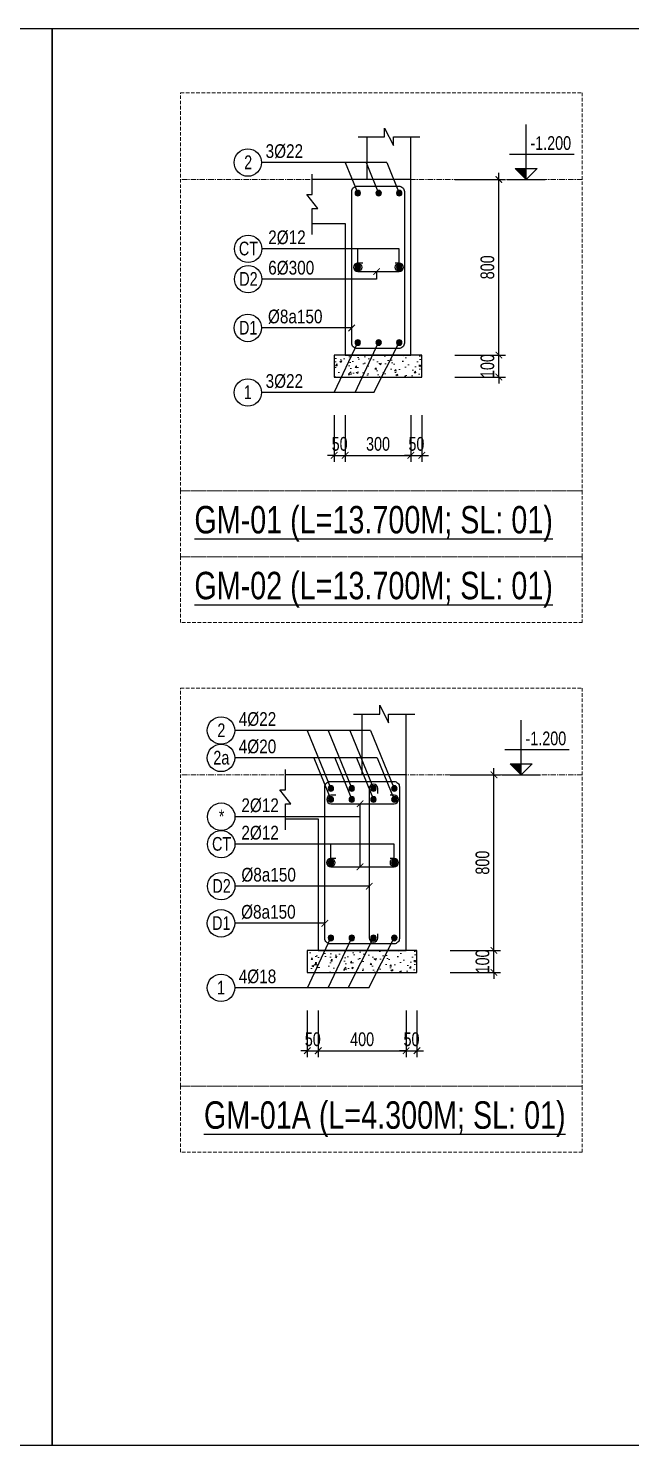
# Model space of a CAD drawing. Extents: x -165145 to 691808, y -202842 to 311040.
# Drawn here: x 305996 to 308742, y 62514 to 68972 of the extents above; entities that cross this region are included whole.
import ezdxf
from ezdxf.enums import TextEntityAlignment as Align

# ---------------------------------------------------------------- set-up
doc = ezdxf.new("R2010")
doc.units = 0
doc.header["$LTSCALE"] = 10
doc.header["$MEASUREMENT"] = 0
doc.linetypes.add('CENTER', pattern=[2, 1.25, -0.25, 0.25, -0.25])
doc.linetypes.add('HIDDEN', pattern=[2.3807, 1.587, -0.7937])
doc.layers.get('0').update_dxf_attribs({"linetype": 'CONTINUOUS'})
doc.layers.get('Defpoints').update_dxf_attribs({"color": 5, "linetype": 'CONTINUOUS'})
for name, color, linetype in [('GE_KC_BORDER', 7, 'CONTINUOUS'), ('GE_KC_CHI', 1, 'CONTINUOUS'), ('GE_KC_SNODE', 6, 'CONTINUOUS'), ('GE_KC_STEEL', 6, 'CONTINUOUS'), ('GE_KC_TEXT_BIG', 4, 'CONTINUOUS'), ('KCS_CHI', 1, 'CONTINUOUS'), ('KCS_HATCH', 201, 'CONTINUOUS')]:
    doc.layers.add(name, color=color, linetype=linetype)
for name, color, linetype, lineweight in [('GE_KC_DIM', 1, 'CONTINUOUS', 20), ('GE_KC_HATCH', 250, 'CONTINUOUS', 20), ('GE_KC_NETKHUAT', 9, 'HIDDEN', 20), ('GE_KC_TEXT', 4, 'CONTINUOUS', 20), ('GE_KC_TRUC', 5, 'CENTER', 20)]:
    doc.layers.add(name, color=color, linetype=linetype, lineweight=lineweight)
doc.styles.add('GE_KC-Arial', font='arial.ttf', dxfattribs={"width": 0.75})
doc.styles.add('GE_KC_BIGTEXT', font='arial.ttf', dxfattribs={"width": 0.75})
doc.styles.add('GE_KC_TEXT', font='arial.ttf', dxfattribs={"width": 0.8})
doc.dimstyles.new('GE_KC_DIM25', dxfattribs={"dimscale": 25, "dimtxt": 2.5, "dimasz": 1.2, "dimexe": 1.2, "dimexo": 0, "dimgap": 0.8, "dimtad": 1, "dimdec": 0, "dimzin": 1, "dimdsep": 46, "dimtxsty": 'GE_KC-Arial', "dimblk": 'ARCHTICK', "dimcen": 1.2, "dimdle": 1.2, "dimclrd": 1, "dimclre": 1, "dimclrt": 4, "dimadec": 0, "dimazin": 0, "dimtfac": 1, "dimtdec": 0, "dimtix": 1, "dimtmove": 2, "dimatfit": 3, "dimfxl": 0.15, "dimtvp": 0.833333, "dimtolj": 1, "dimtzin": 0, "dimarcsym": 0})
doc.dimstyles.new('GE_KC_DIM30', dxfattribs={"dimscale": 30, "dimtxt": 2, "dimasz": 1.2, "dimexe": 1.2, "dimexo": 0, "dimgap": 0.8, "dimtad": 1, "dimdec": 0, "dimzin": 1, "dimdsep": 46, "dimtxsty": 'GE_KC-Arial', "dimblk": 'ARCHTICK', "dimcen": 1.2, "dimdle": 1.2, "dimclrd": 1, "dimclre": 1, "dimclrt": 4, "dimadec": 0, "dimazin": 0, "dimtfac": 1, "dimtdec": 0, "dimtix": 1, "dimtmove": 2, "dimatfit": 3, "dimfxl": 0.15, "dimtvp": 0.833333, "dimtolj": 1, "dimtzin": 0, "dimarcsym": 0})

# ---------------------------------------------------------------- blocks, each defined once
blk = doc.blocks.new('_ArchTick')
at = {"color": 0, "linetype": 'ByBlock', "const_width": 0.15}
blk.add_lwpolyline([(-0.5, -0.5), (0.5, 0.5)], dxfattribs=at)
blk = doc.blocks.new('*D1775')
at = {"layer": 'Defpoints', "color": 0, "transparency": 16777216}
for p in [(307317.9, 64496.5), (307717.9, 64496.5), (307717.9, 64313.8)]:
    blk.add_point(p, dxfattribs=at)
at = {"layer": 'GE_KC_DIM', "color": 1, "lineweight": -2, "transparency": 16777216}
for p, q in [((307317.9, 64496.5), (307317.9, 64283.8)), ((307717.9, 64496.5), (307717.9, 64283.8)), ((307287.9, 64313.8), (307747.9, 64313.8))]:
    blk.add_line(p, q, dxfattribs=at)
at = {"layer": 'GE_KC_DIM', "color": 1, "lineweight": -2, "transparency": 16777216, "xscale": 30, "yscale": 30, "zscale": 30, "rotation": 180}
blk.add_blockref('_ArchTick', (307317.9, 64313.8), dxfattribs=at)
at = {"layer": 'GE_KC_DIM', "color": 1, "lineweight": -2, "transparency": 16777216, "xscale": 30, "yscale": 30, "zscale": 30}
blk.add_blockref('_ArchTick', (307717.9, 64313.8), dxfattribs=at)
at = {"layer": 'GE_KC_DIM', "color": 4, "transparency": 16777216, "insert": (307517.9, 64365.7), "char_height": 62.5, "attachment_point": 5, "style": 'GE_KC-Arial'}
blk.add_mtext('\\A1;400', dxfattribs=at)
blk = doc.blocks.new('*D1776')
at = {"layer": 'Defpoints', "color": 0, "transparency": 16777216}
for p in [(307918.6, 64770.5), (308118.6, 64770.5), (307918.6, 64670.5)]:
    blk.add_point(p, dxfattribs=at)
at = {"layer": 'GE_KC_DIM', "color": 1, "lineweight": -2, "transparency": 16777216}
for p, q in [((307918.6, 64770.5), (308148.6, 64770.5)), ((308118.6, 64770.5), (308118.6, 64800.5)), ((308118.6, 64670.5), (308118.6, 64770.5)), ((307918.6, 64670.5), (308148.6, 64670.5)), ((308118.6, 64670.5), (308118.6, 64640.5))]:
    blk.add_line(p, q, dxfattribs=at)
at = {"layer": 'GE_KC_DIM', "color": 1, "lineweight": -2, "transparency": 16777216, "xscale": 30, "yscale": 30, "zscale": 30}
for p, rotation in [((308118.6, 64770.5), 270), ((308118.6, 64670.5), 90)]:
    blk.add_blockref('_ArchTick', p, dxfattribs=dict(at, rotation=rotation))
at = {"layer": 'GE_KC_DIM', "color": 4, "transparency": 16777216, "insert": (308066.7, 64720.5), "char_height": 62.5, "attachment_point": 5, "rotation": 90, "style": 'GE_KC-Arial'}
blk.add_mtext('\\A1;100', dxfattribs=at)
blk = doc.blocks.new('*D1777')
at = {"layer": 'Defpoints', "color": 0, "transparency": 16777216}
for p in [(307918.6, 65570.5), (308118.6, 65570.5), (307918.6, 64770.5)]:
    blk.add_point(p, dxfattribs=at)
at = {"layer": 'GE_KC_DIM', "color": 1, "lineweight": -2, "transparency": 16777216}
for p, q in [((307918.6, 65570.5), (308148.6, 65570.5)), ((308118.6, 64740.5), (308118.6, 65600.5)), ((307918.6, 64770.5), (308148.6, 64770.5))]:
    blk.add_line(p, q, dxfattribs=at)
at = {"layer": 'GE_KC_DIM', "color": 1, "lineweight": -2, "transparency": 16777216, "xscale": 30, "yscale": 30, "zscale": 30}
for p, rotation in [((308118.6, 65570.5), 90), ((308118.6, 64770.5), 270)]:
    blk.add_blockref('_ArchTick', p, dxfattribs=dict(at, rotation=rotation))
at = {"layer": 'GE_KC_DIM', "color": 4, "transparency": 16777216, "insert": (308066.7, 65170.5), "char_height": 62.5, "attachment_point": 5, "rotation": 90, "style": 'GE_KC-Arial'}
blk.add_mtext('\\A1;800', dxfattribs=at)
blk = doc.blocks.new('COS_CD')
at = {"layer": 'KCS_HATCH'}
blk.add_hatch(color=256, dxfattribs=at).paths.add_polyline_path([(37.5, 50), (87.5, 0), (87.5, 50)])
at = {"layer": 'KCS_CHI'}
for p, q in [((0, 0), (175, 0)), ((37.5, 50), (137.5, 50)), ((87.5, 0), (37.5, 50)), ((87.5, 0), (87.5, 50)), ((87.5, 0), (137.5, 50))]:
    blk.add_line(p, q, dxfattribs=at)
blk = doc.blocks.new('GE_KC_SNODE_ L1')
at = {"layer": 'GE_KC_SNODE'}
blk.add_hatch(color=0, dxfattribs=at).paths.add_polyline_path([(12.5, 0, 1), (-12.5, 0, 1)])
at = {"layer": 'GE_KC_SNODE', "color": 0}
blk.add_circle((0, 0), 12.5, dxfattribs=at)
blk = doc.blocks.new('*D1778')
at = {"layer": 'Defpoints', "color": 0, "transparency": 16777216}
for p in [(307717.9, 64496.5), (307767.9, 64496.5), (307767.9, 64313.8)]:
    blk.add_point(p, dxfattribs=at)
at = {"layer": 'GE_KC_DIM', "color": 1, "lineweight": -2, "transparency": 16777216}
for p, q in [((307717.9, 64496.5), (307717.9, 64283.8)), ((307767.9, 64496.5), (307767.9, 64283.8)), ((307717.9, 64313.8), (307687.9, 64313.8)), ((307717.9, 64313.8), (307767.9, 64313.8)), ((307767.9, 64313.8), (307797.9, 64313.8))]:
    blk.add_line(p, q, dxfattribs=at)
at = {"layer": 'GE_KC_DIM', "color": 1, "lineweight": -2, "transparency": 16777216, "xscale": 30, "yscale": 30, "zscale": 30}
blk.add_blockref('_ArchTick', (307717.9, 64313.8), dxfattribs=at)
at = {"layer": 'GE_KC_DIM', "color": 1, "lineweight": -2, "transparency": 16777216, "xscale": 30, "yscale": 30, "zscale": 30, "rotation": 180}
blk.add_blockref('_ArchTick', (307767.9, 64313.8), dxfattribs=at)
at = {"layer": 'GE_KC_DIM', "color": 4, "transparency": 16777216, "insert": (307742.9, 64365.7), "char_height": 62.5, "attachment_point": 5, "style": 'GE_KC-Arial'}
blk.add_mtext('\\A1;50', dxfattribs=at)
blk = doc.blocks.new('*D1779')
at = {"layer": 'Defpoints', "color": 0, "transparency": 16777216}
for p in [(307267.9, 64496.5), (307317.9, 64496.5), (307317.9, 64313.8)]:
    blk.add_point(p, dxfattribs=at)
at = {"layer": 'GE_KC_DIM', "color": 1, "lineweight": -2, "transparency": 16777216}
for p, q in [((307267.9, 64496.5), (307267.9, 64283.8)), ((307317.9, 64496.5), (307317.9, 64283.8)), ((307267.9, 64313.8), (307237.9, 64313.8)), ((307267.9, 64313.8), (307317.9, 64313.8)), ((307317.9, 64313.8), (307347.9, 64313.8))]:
    blk.add_line(p, q, dxfattribs=at)
at = {"layer": 'GE_KC_DIM', "color": 1, "lineweight": -2, "transparency": 16777216, "xscale": 30, "yscale": 30, "zscale": 30}
blk.add_blockref('_ArchTick', (307267.9, 64313.8), dxfattribs=at)
at = {"layer": 'GE_KC_DIM', "color": 1, "lineweight": -2, "transparency": 16777216, "xscale": 30, "yscale": 30, "zscale": 30, "rotation": 180}
blk.add_blockref('_ArchTick', (307317.9, 64313.8), dxfattribs=at)
at = {"layer": 'GE_KC_DIM', "color": 4, "transparency": 16777216, "insert": (307292.9, 64365.7), "char_height": 62.5, "attachment_point": 5, "style": 'GE_KC-Arial'}
blk.add_mtext('\\A1;50', dxfattribs=at)
blk = doc.blocks.new('*D1792')
at = {"layer": 'Defpoints', "color": 0, "transparency": 16777216}
for p in [(307440.3, 67209.1), (307740.3, 67209.1), (307740.3, 67026.3)]:
    blk.add_point(p, dxfattribs=at)
at = {"layer": 'GE_KC_DIM', "color": 1, "lineweight": -2, "transparency": 16777216}
for p, q in [((307440.3, 67209.1), (307440.3, 66996.3)), ((307740.3, 67209.1), (307740.3, 66996.3)), ((307410.3, 67026.3), (307770.3, 67026.3))]:
    blk.add_line(p, q, dxfattribs=at)
at = {"layer": 'GE_KC_DIM', "color": 1, "lineweight": -2, "transparency": 16777216, "xscale": 30, "yscale": 30, "zscale": 30, "rotation": 180}
blk.add_blockref('_ArchTick', (307440.3, 67026.3), dxfattribs=at)
at = {"layer": 'GE_KC_DIM', "color": 1, "lineweight": -2, "transparency": 16777216, "xscale": 30, "yscale": 30, "zscale": 30}
blk.add_blockref('_ArchTick', (307740.3, 67026.3), dxfattribs=at)
at = {"layer": 'GE_KC_DIM', "color": 4, "transparency": 16777216, "insert": (307590.3, 67078.2), "char_height": 62.5, "attachment_point": 5, "style": 'GE_KC-Arial'}
blk.add_mtext('\\A1;300', dxfattribs=at)
blk = doc.blocks.new('*D1793')
at = {"layer": 'Defpoints', "color": 0, "transparency": 16777216}
for p in [(307941, 67483), (308141, 67483), (307941, 67383)]:
    blk.add_point(p, dxfattribs=at)
at = {"layer": 'GE_KC_DIM', "color": 1, "lineweight": -2, "transparency": 16777216}
for p, q in [((307941, 67483), (308171, 67483)), ((308141, 67483), (308141, 67513)), ((308141, 67383), (308141, 67483)), ((307941, 67383), (308171, 67383)), ((308141, 67383), (308141, 67353))]:
    blk.add_line(p, q, dxfattribs=at)
at = {"layer": 'GE_KC_DIM', "color": 1, "lineweight": -2, "transparency": 16777216, "xscale": 30, "yscale": 30, "zscale": 30}
for p, rotation in [((308141, 67483), 270), ((308141, 67383), 90)]:
    blk.add_blockref('_ArchTick', p, dxfattribs=dict(at, rotation=rotation))
at = {"layer": 'GE_KC_DIM', "color": 4, "transparency": 16777216, "insert": (308089.1, 67433), "char_height": 62.5, "attachment_point": 5, "rotation": 90, "style": 'GE_KC-Arial'}
blk.add_mtext('\\A1;100', dxfattribs=at)
blk = doc.blocks.new('*D1794')
at = {"layer": 'Defpoints', "color": 0, "transparency": 16777216}
for p in [(307941, 68283), (308141, 68283), (307941, 67483)]:
    blk.add_point(p, dxfattribs=at)
at = {"layer": 'GE_KC_DIM', "color": 1, "lineweight": -2, "transparency": 16777216}
for p, q in [((307941, 68283), (308171, 68283)), ((308141, 67453), (308141, 68313)), ((307941, 67483), (308171, 67483))]:
    blk.add_line(p, q, dxfattribs=at)
at = {"layer": 'GE_KC_DIM', "color": 1, "lineweight": -2, "transparency": 16777216, "xscale": 30, "yscale": 30, "zscale": 30}
for p, rotation in [((308141, 68283), 90), ((308141, 67483), 270)]:
    blk.add_blockref('_ArchTick', p, dxfattribs=dict(at, rotation=rotation))
at = {"layer": 'GE_KC_DIM', "color": 4, "transparency": 16777216, "insert": (308089.1, 67883), "char_height": 62.5, "attachment_point": 5, "rotation": 90, "style": 'GE_KC-Arial'}
blk.add_mtext('\\A1;800', dxfattribs=at)
blk = doc.blocks.new('*D1795')
at = {"layer": 'Defpoints', "color": 0, "transparency": 16777216}
for p in [(307740.3, 67209.1), (307790.3, 67209.1), (307790.3, 67026.3)]:
    blk.add_point(p, dxfattribs=at)
at = {"layer": 'GE_KC_DIM', "color": 1, "lineweight": -2, "transparency": 16777216}
for p, q in [((307740.3, 67209.1), (307740.3, 66996.3)), ((307790.3, 67209.1), (307790.3, 66996.3)), ((307740.3, 67026.3), (307710.3, 67026.3)), ((307740.3, 67026.3), (307790.3, 67026.3)), ((307790.3, 67026.3), (307820.3, 67026.3))]:
    blk.add_line(p, q, dxfattribs=at)
at = {"layer": 'GE_KC_DIM', "color": 1, "lineweight": -2, "transparency": 16777216, "xscale": 30, "yscale": 30, "zscale": 30}
blk.add_blockref('_ArchTick', (307740.3, 67026.3), dxfattribs=at)
at = {"layer": 'GE_KC_DIM', "color": 1, "lineweight": -2, "transparency": 16777216, "xscale": 30, "yscale": 30, "zscale": 30, "rotation": 180}
blk.add_blockref('_ArchTick', (307790.3, 67026.3), dxfattribs=at)
at = {"layer": 'GE_KC_DIM', "color": 4, "transparency": 16777216, "insert": (307765.3, 67078.2), "char_height": 62.5, "attachment_point": 5, "style": 'GE_KC-Arial'}
blk.add_mtext('\\A1;50', dxfattribs=at)
blk = doc.blocks.new('*D1796')
at = {"layer": 'Defpoints', "color": 0, "transparency": 16777216}
for p in [(307390.3, 67209.1), (307440.3, 67209.1), (307440.3, 67026.3)]:
    blk.add_point(p, dxfattribs=at)
at = {"layer": 'GE_KC_DIM', "color": 1, "lineweight": -2, "transparency": 16777216}
for p, q in [((307390.3, 67209.1), (307390.3, 66996.3)), ((307440.3, 67209.1), (307440.3, 66996.3)), ((307390.3, 67026.3), (307360.3, 67026.3)), ((307390.3, 67026.3), (307440.3, 67026.3)), ((307440.3, 67026.3), (307470.3, 67026.3))]:
    blk.add_line(p, q, dxfattribs=at)
at = {"layer": 'GE_KC_DIM', "color": 1, "lineweight": -2, "transparency": 16777216, "xscale": 30, "yscale": 30, "zscale": 30}
blk.add_blockref('_ArchTick', (307390.3, 67026.3), dxfattribs=at)
at = {"layer": 'GE_KC_DIM', "color": 1, "lineweight": -2, "transparency": 16777216, "xscale": 30, "yscale": 30, "zscale": 30, "rotation": 180}
blk.add_blockref('_ArchTick', (307440.3, 67026.3), dxfattribs=at)
at = {"layer": 'GE_KC_DIM', "color": 4, "transparency": 16777216, "insert": (307415.3, 67078.2), "char_height": 62.5, "attachment_point": 5, "style": 'GE_KC-Arial'}
blk.add_mtext('\\A1;50', dxfattribs=at)

msp = doc.modelspace()

# ---------------------------------------------------------------- hatches: boundary and pattern name
at = {"layer": 'GE_KC_HATCH'}
h = msp.add_hatch(dxfattribs=at)
h.set_pattern_fill('AR-CONC', color=256, scale=12.5)
h.set_pattern_definition([(50, (307440.256, 68633), (89.6575, -7.844), [9.375, -103.125]), (355, (307440.26, 68633), (-17.344, 94.024), [7.5, -82.5]), (100.4514, (307447.73, 68632.35), (72.3136, 86.18), [7.9675, -87.643]), (46.184, (307440.26, 68658), (133.405, -20.69), [14.062, -154.687]), (96.636, (307451.37, 68656.28), (116.833, 121.765), [11.951, -131.464]), (351.184, (307440.26, 68658), (116.833, 121.765), [11.25, -123.75]), (21, (307452.756, 68651.75), (74.6134, -50.3274), [9.375, -103.125]), (326, (307452.76, 68651.75), (30.4144, 90.644), [7.5, -82.5]), (71.4514, (307458.97, 68647.56), (105.028, 40.3164), [7.9675, -87.643]), (37.5, (307440.256, 68633.002), (1.52, 41.6117), [0, -81.5, 0, -83.75, 0, -82.8125]), (7.5, (307440.256, 68633.002), (32.8837, 49.3015), [0, -47.75, 0, -79.625, 0, -31.5625]), (327.5, (307412.38, 68633.002), (66.7278, -2.8194), [0, -31.25, 0, -97.5, 0, -129.375]), (317.5, (307399.88, 68633), (72.8983, 12.513), [0, -40.625, 0, -64.75, 0, -91.875])])
h.paths.add_polyline_path([(307790.25586, 67383.00233), (307790.25586, 67483.00233), (307390.25586, 67483.00233), (307390.25586, 67383.00233)])
h = msp.add_hatch(dxfattribs=at)
h.set_pattern_fill('AR-CONC', color=256, scale=12.5)
h.set_pattern_definition([(50, (307417.87, 65920.466), (89.6575, -7.844), [9.375, -103.125]), (355, (307417.87, 65920.47), (-17.344, 94.024), [7.5, -82.5]), (100.4514, (307425.345, 65919.81), (72.3136, 86.18), [7.9675, -87.643]), (46.184, (307417.87, 65945.47), (133.405, -20.69), [14.062, -154.687]), (96.636, (307428.99, 65943.74), (116.833, 121.765), [11.951, -131.464]), (351.184, (307417.87, 65945.47), (116.833, 121.765), [11.25, -123.75]), (21, (307430.37, 65939.216), (74.6134, -50.3274), [9.375, -103.125]), (326, (307430.37, 65939.22), (30.4144, 90.644), [7.5, -82.5]), (71.4514, (307436.59, 65935.02), (105.028, 40.3164), [7.9675, -87.643]), (37.5, (307417.874, 65920.466), (1.52, 41.6117), [0, -81.5, 0, -83.75, 0, -82.8125]), (7.5, (307417.874, 65920.466), (32.8837, 49.3015), [0, -47.75, 0, -79.625, 0, -31.5625]), (327.5, (307390, 65920.466), (66.7278, -2.8194), [0, -31.25, 0, -97.5, 0, -129.375]), (317.5, (307377.5, 65920.466), (72.8983, 12.513), [0, -40.625, 0, -64.75, 0, -91.875])])
h.paths.add_polyline_path([(307767.87352, 64670.46561), (307767.87352, 64770.46561), (307267.87352, 64770.46561), (307267.87352, 64670.46561)])

# ---------------------------------------------------------------- linework, layer by layer
at = {"layer": 'Defpoints'}
for points in [[(298342.12104, 68971.82784), (306104.62104, 68971.82784), (306104.62104, 62514.32784), (298342.12104, 62514.32784)], [(306104.62104, 68971.82784), (313867.12104, 68971.82784), (313867.12104, 62514.32784), (306104.62104, 62514.32784)]]:
    msp.add_lwpolyline(points, close=True, dxfattribs=at)
at = {"layer": 'GE_KC_BORDER', "color": 1}
for p, q in [((307540.25586, 68283.00233), (307540.25586, 68477.60924)), ((307740.25586, 68283.00233), (307740.25586, 68477.60924)), ((307517.87352, 65570.46561), (307517.87352, 65847.85174)), ((307717.87352, 65570.46561), (307717.87352, 65847.85174))]:
    msp.add_line(p, q, dxfattribs=at)
at = {"layer": 'GE_KC_BORDER'}
for p, q in [((307440.25586, 68283.00233), (307290.25586, 68283.00233)), ((307317.87352, 65570.46561), (307167.87352, 65570.46561))]:
    msp.add_line(p, q, dxfattribs=at)
at = {"layer": 'GE_KC_BORDER', "color": 1}
for points in [[(307500.25586, 68477.60924), (307620.25586, 68477.60924), (307620.25586, 68517.60924), (307660.25586, 68437.60924), (307660.25586, 68477.60924), (307780.25586, 68477.60924)], [(307290.25586, 68033.00233), (307290.25586, 68151.75233), (307315.25586, 68151.75233), (307265.25586, 68214.25233), (307290.25586, 68214.25233), (307290.25586, 68308.00233)], [(307477.87352, 65847.85174), (307597.87352, 65847.85174), (307597.87352, 65887.85174), (307637.87352, 65807.85174), (307637.87352, 65847.85174), (307757.87352, 65847.85174)], [(307167.87352, 65320.46561), (307167.87352, 65439.21561), (307192.87352, 65439.21561), (307142.87352, 65501.71561), (307167.87352, 65501.71561), (307167.87352, 65595.46561)]]:
    msp.add_lwpolyline(points, dxfattribs=at)
at = {"layer": 'GE_KC_BORDER'}
for points in [[(307290.25586, 68083.00233), (307440.25586, 68083.00233), (307440.25586, 67483.00233), (307740.25586, 67483.00233), (307740.25586, 68283.00233)], [(307740.25586, 68283.00233), (307740.25586, 68283.00233), (307440.25586, 68283.00233)], [(307167.87352, 65370.46561), (307317.87352, 65370.46561), (307317.87352, 64770.46561), (307717.87352, 64770.46561), (307717.87352, 65570.46561), (307317.87352, 65570.46561)]]:
    msp.add_lwpolyline(points, dxfattribs=at)
for points in [[(307390.25586, 67383.00233), (307790.25586, 67383.00233), (307790.25586, 67483.00233), (307390.25586, 67483.00233)], [(307267.87352, 64670.46561), (307767.87352, 64670.46561), (307767.87352, 64770.46561), (307267.87352, 64770.46561)]]:
    msp.add_lwpolyline(points, close=True, dxfattribs=at)
at = {"layer": 'GE_KC_CHI'}
for p, q in [((308265.08579, 68283.00233), (308265.08579, 68533.00233)), ((308190.08579, 68398.00233), (308484.03976, 68398.00233)), ((307470.25586, 67606.75609), (307059.4062, 67606.75609)), ((308242.70346, 65570.46561), (308242.70346, 65820.46561)), ((308167.70346, 65685.46561), (308461.65743, 65685.46561)), ((307347.87352, 64894.21937), (306937.02387, 64894.21937))]:
    msp.add_line(p, q, dxfattribs=at)
at = {"layer": 'GE_KC_CHI', "linetype": 'Continuous'}
for p, q in [((307629.8504, 68360.29056), (307059.4062, 68360.29056)), ((307441.00666, 68360.29056), (307497.95101, 68221.1095)), ((307536.00666, 68360.29056), (307592.95101, 68221.1095)), ((307629.8504, 68360.29056), (307686.79475, 68221.1095)), ((307390.46469, 67312.71964), (307497.95101, 67540.10371)), ((307485.46469, 67312.71964), (307592.95101, 67540.10371)), ((307571.5163, 67312.71964), (307686.79475, 67540.10371)), ((307571.5163, 67312.71964), (307059.4062, 67312.71964)), ((307556.32574, 65772.75384), (306937.02387, 65772.75384)), ((307267.48199, 65772.75384), (307375.56867, 65508.57278)), ((307362.48199, 65772.75384), (307470.56867, 65508.57278)), ((307461.32574, 65772.75384), (307569.41242, 65508.57278)), ((307556.32574, 65772.75384), (307664.41242, 65508.57278)), ((307587.01114, 65647.75384), (306937.02387, 65647.75384)), ((307298.16739, 65647.75384), (307375.56867, 65458.57278)), ((307393.16739, 65647.75384), (307470.56867, 65458.57278)), ((307492.01114, 65647.75384), (307569.41242, 65458.57278)), ((307587.01114, 65647.75384), (307664.41242, 65458.57278)), ((307508.29041, 65151.18252), (307508.29041, 65439.28969)), ((307508.29041, 65379.94465), (306938.98293, 65379.94465)), ((307268.08236, 64600.18291), (307375.56867, 64827.56699)), ((307363.08236, 64600.18291), (307470.56867, 64827.56699)), ((307454.13397, 64600.18291), (307569.41242, 64827.56699)), ((307549.13397, 64600.18291), (307664.41242, 64827.56699)), ((307549.13397, 64600.18291), (306937.02387, 64600.18291))]:
    msp.add_line(p, q, dxfattribs=at)
msp.add_lwpolyline([(307583.80391, 67863.71924), (307583.80391, 67829.02594), (307061.36526, 67829.02594)], dxfattribs=at)
for centre in [(306996.9062, 68360.29056), (306998.16798, 67967.48137), (306998.16798, 67829.02594), (306996.9062, 67606.75609), (306996.9062, 67312.71964), (306874.52387, 65772.75384), (306874.52387, 65647.75384), (306875.78564, 65379.94465), (306875.78564, 65254.94465), (306875.78564, 65063.4276), (306874.52387, 64894.21937), (306874.52387, 64600.18291)]:
    msp.add_circle(centre, 62.5, dxfattribs=at)
at = {"layer": 'GE_KC_NETKHUAT'}
for points in [[(306690.49317, 68678.70315), (308521.37469, 68678.70315), (308521.37469, 66864.41209), (306690.49317, 66864.41209)], [(306690.49317, 66864.41209), (308521.37469, 66864.41209), (308521.37469, 66564.41209), (306690.49317, 66564.41209)], [(306690.49317, 66564.41209), (308521.37469, 66564.41209), (308521.37469, 66264.41209), (306690.49317, 66264.41209)], [(306690.49317, 65966.16643), (308521.37469, 65966.16643), (308521.37469, 64151.87537), (306690.49317, 64151.87537)], [(306690.49317, 64151.87537), (308521.37469, 64151.87537), (308521.37469, 63851.87537), (306690.49317, 63851.87537)]]:
    msp.add_lwpolyline(points, close=True, dxfattribs=at)
at = {"layer": 'GE_KC_STEEL'}
for points in [[(307710.25586, 67538.00233, -0.4142135624), (307685.25586, 67513.00233), (307495.25586, 67513.00233, -0.4142135624), (307470.25586, 67538.00233), (307470.25586, 68228.00233, -0.4142135624), (307495.25586, 68253.00233), (307685.25586, 68253.00233, -0.4142135624), (307710.25586, 68228.00233)], [(307687.87352, 64825.46561, -0.4142135624), (307662.87352, 64800.46561), (307372.87352, 64800.46561, -0.4142135624), (307347.87352, 64825.46561), (307347.87352, 65515.46561, -0.4142135624), (307372.87352, 65540.46561), (307662.87352, 65540.46561, -0.4142135624), (307687.87352, 65515.46561)]]:
    msp.add_lwpolyline(points, format="xyb", close=True, dxfattribs=at)
for points in [[(307521.08229, 67902.28542), (307497.95101, 67902.28542, 1), (307497.95101, 67863.71924), (307686.79475, 67863.71924, 1), (307686.79475, 67902.28542), (307668.38595, 67902.28542)], [(307588.69551, 65485.4415), (307588.69551, 65508.57278, 1), (307550.12933, 65508.57278), (307550.12933, 64827.56699, 1), (307588.69551, 64827.56699), (307588.69551, 64845.9758)], [(307398.69996, 65477.85587), (307375.56867, 65477.85587, 1), (307375.56867, 65439.28969), (307664.41242, 65439.28969, 1), (307664.41242, 65477.85587), (307646.00362, 65477.85587)], [(307398.69996, 65189.74869), (307375.56867, 65189.74869, 1), (307375.56867, 65151.18252), (307664.41242, 65151.18252, 1), (307664.41242, 65189.74869), (307646.00362, 65189.74869)]]:
    msp.add_lwpolyline(points, format="xyb", dxfattribs=at)
at = {"layer": 'GE_KC_TRUC', "ltscale": 2}
for p, q in [((308521.37469, 68283.00233), (306690.49317, 68283.00233)), ((308521.37469, 65570.46561), (306690.49317, 65570.46561))]:
    msp.add_line(p, q, dxfattribs=at)

# ---------------------------------------------------------------- block references
at = {"layer": 'GE_KC_CHI'}
for p in [(308177.58579, 68283.00233), (308155.20346, 65570.46561)]:
    msp.add_blockref('COS_CD', p, dxfattribs=at)
at = {"layer": 'GE_KC_DIM', "color": 1, "xscale": 30, "yscale": 30, "zscale": 30, "rotation": 180}
for p in [(307583.80391, 67863.71924), (307470.25586, 67606.75609), (307508.29041, 65439.28969), (307508.29041, 65151.18252), (307347.87352, 64894.21937)]:
    msp.add_blockref('_ArchTick', p, dxfattribs=at)
at = {"layer": 'GE_KC_SNODE', "xscale": -1}
for p in [(307497.95101, 68221.1095), (307592.95101, 68221.1095), (307686.79475, 68221.1095), (307497.95101, 67883.00233), (307686.79475, 67883.00233), (307497.95101, 67540.10371), (307592.95101, 67540.10371), (307686.79475, 67540.10371), (307375.56867, 65508.57278), (307470.56867, 65508.57278), (307569.41242, 65508.57278), (307664.41242, 65508.57278), (307375.56867, 65458.57278), (307470.56867, 65458.57278), (307569.41242, 65458.57278), (307664.41242, 65458.57278), (307375.56867, 65170.46561), (307664.41242, 65170.46561), (307375.56867, 64827.56699), (307470.56867, 64827.56699), (307569.41242, 64827.56699), (307664.41242, 64827.56699)]:
    msp.add_blockref('GE_KC_SNODE_ L1', p, dxfattribs=at)

# ---------------------------------------------------------------- texts
at = {"layer": 'GE_KC_TEXT', "style": 'GE_KC_TEXT'}
for s, width, p in [('-1.200', 0.75, (308284.89351, 68418.00233)), ('2%%C12', 0.8, (307089.82008, 67988.51903)), ('6%%C300', 0.8, (307089.82008, 67850.0636)), ('%%C8a150', 0.8, (307088.55831, 67627.79375)), ('-1.200', 0.75, (308262.51118, 65705.46561)), ('2%%C12', 0.8, (306967.43775, 65400.9823)), ('2%%C12', 0.8, (306967.43775, 65275.9823)), ('%%C8a150', 0.8, (306967.43775, 65084.46525)), ('%%C8a150', 0.8, (306966.17597, 64915.25703))]:
    msp.add_text(s, height=62.5, dxfattribs=dict(at, width=width)).set_placement(p)
at = {"layer": 'GE_KC_TEXT', "color": 4, "style": 'GE_KC_TEXT', "width": 0.75}
for s, p in [('2', (306998.42442, 68330.22194)), ('CT', (306999.68619, 67937.41275)), ('D2', (306999.68619, 67798.95733)), ('D1', (306998.42442, 67576.68747)), ('1', (306996.92278, 67282.65102)), ('2', (306876.04209, 65742.68522)), ('2a', (306876.04209, 65617.68522)), ('*', (306877.30386, 65349.87603)), ('CT', (306877.30386, 65224.87603)), ('D2', (306877.30386, 65033.35898)), ('D1', (306876.04209, 64864.15075)), ('1', (306874.54044, 64570.1143))]:
    msp.add_text(s, height=62.5, dxfattribs=at).set_placement(p, align=Align.CENTER)
at = {"layer": 'GE_KC_TEXT', "style": 'GE_KC_TEXT', "width": 0.8}
for s, p in [('3%%C22', (307248.75186, 68381.32822)), ('3%%C22', (307248.75186, 67333.75729)), ('4%%C22', (307126.36953, 65793.7915)), ('4%%C20', (307126.36953, 65668.7915)), ('4%%C18', (307126.36953, 64621.22057))]:
    msp.add_text(s, height=62.5, dxfattribs=at).set_placement(p, align=Align.RIGHT)
at = {"layer": 'GE_KC_TEXT_BIG', "style": 'GE_KC_BIGTEXT', "width": 0.75}
for s, p in [('%%UGM-01 (L=13.700M; SL: 01)', (307570.2002, 66670.67099)), ('%%UGM-02 (L=13.700M; SL: 01)', (307570.2002, 66370.67099)), ('%%UGM-01A (L=4.300M; SL: 01)', (307621.04108, 63958.13427))]:
    msp.add_text(s, height=125, dxfattribs=at).set_placement(p, align=Align.CENTER)

# ---------------------------------------------------------------- dimensions: what is measured, and where the dimension line sits
at = {"layer": 'GE_KC_DIM'}
for base, p1, p2, picture, middle in [((308141.00384, 68283.00233), (307941.00384, 67483.00233), (307941.00384, 68283.00233), '*D1794', (308089.09302, 67883.00233)), ((308141.00384, 67483.00233), (307941.00384, 67383.00233), (307941.00384, 67483.00233), '*D1793', (308089.09302, 67433.00233)), ((308118.6215, 65570.46561), (307918.6215, 64770.46561), (307918.6215, 65570.46561), '*D1777', (308066.71069, 65170.46561)), ((308118.6215, 64770.46561), (307918.6215, 64670.46561), (307918.6215, 64770.46561), '*D1776', (308066.71069, 64720.46561))]:
    dim = msp.add_linear_dim(base=base, p1=p1, p2=p2, angle=90, dimstyle='GE_KC_DIM25', dxfattribs=at)
    dim.commit()
    dim.dimension.update_dxf_attribs({"geometry": picture, "text_midpoint": middle})
for base, p1, p2, picture, middle in [((307440.25586, 67026.29758), (307390.25586, 67209.0785), (307440.25586, 67209.0785), '*D1796', (307415.25586, 67078.20839)), ((307740.25586, 67026.29758), (307440.25586, 67209.0785), (307740.25586, 67209.0785), '*D1792', (307590.25586, 67078.22971)), ((307790.25586, 67026.29758), (307740.25586, 67209.0785), (307790.25586, 67209.0785), '*D1795', (307765.25586, 67078.20839)), ((307317.87352, 64313.76086), (307267.87352, 64496.54178), (307317.87352, 64496.54178), '*D1779', (307292.87352, 64365.67167)), ((307717.87352, 64313.76086), (307317.87352, 64496.54178), (307717.87352, 64496.54178), '*D1775', (307517.87352, 64365.67167)), ((307767.87352, 64313.76086), (307717.87352, 64496.54178), (307767.87352, 64496.54178), '*D1778', (307742.87352, 64365.67167))]:
    dim = msp.add_linear_dim(base=base, p1=p1, p2=p2, dimstyle='GE_KC_DIM25', dxfattribs=at)
    dim.commit()
    dim.dimension.update_dxf_attribs({"geometry": picture, "text_midpoint": middle})

# ---------------------------------------------------------------- leaders
at = {"layer": 'GE_KC_CHI', "linetype": 'Continuous'}
msp.add_leader([(307550.12933, 65063.4276), (307282.4365, 65063.4276), (306938.28564, 65063.4276)], dimstyle='GE_KC_DIM25', override={"dimasz": 1.2, "dimgap": 0.8, "dimtad": 0, "dimldrblk": 'ArchTick'}, dxfattribs=at)
at = {"layer": 'GE_KC_TEXT'}
for points in [[(307686.79475, 67883.00233), (307686.79475, 67967.48137), (307061.36526, 67967.48137)], [(307497.95101, 67883.00233), (307497.95101, 67967.48137), (307061.36526, 67967.48137)], [(307664.41242, 65170.46561), (307664.41242, 65254.94465), (306938.98293, 65254.94465)], [(307375.56867, 65170.46561), (307375.56867, 65254.94465), (306938.98293, 65254.94465)]]:
    msp.add_leader(points, dimstyle='GE_KC_DIM30', override={"dimgap": 0.8, "dimtad": 0, "dimldrblk": 'Origin'}, dxfattribs=at)

doc.saveas('drawing.dxf')
